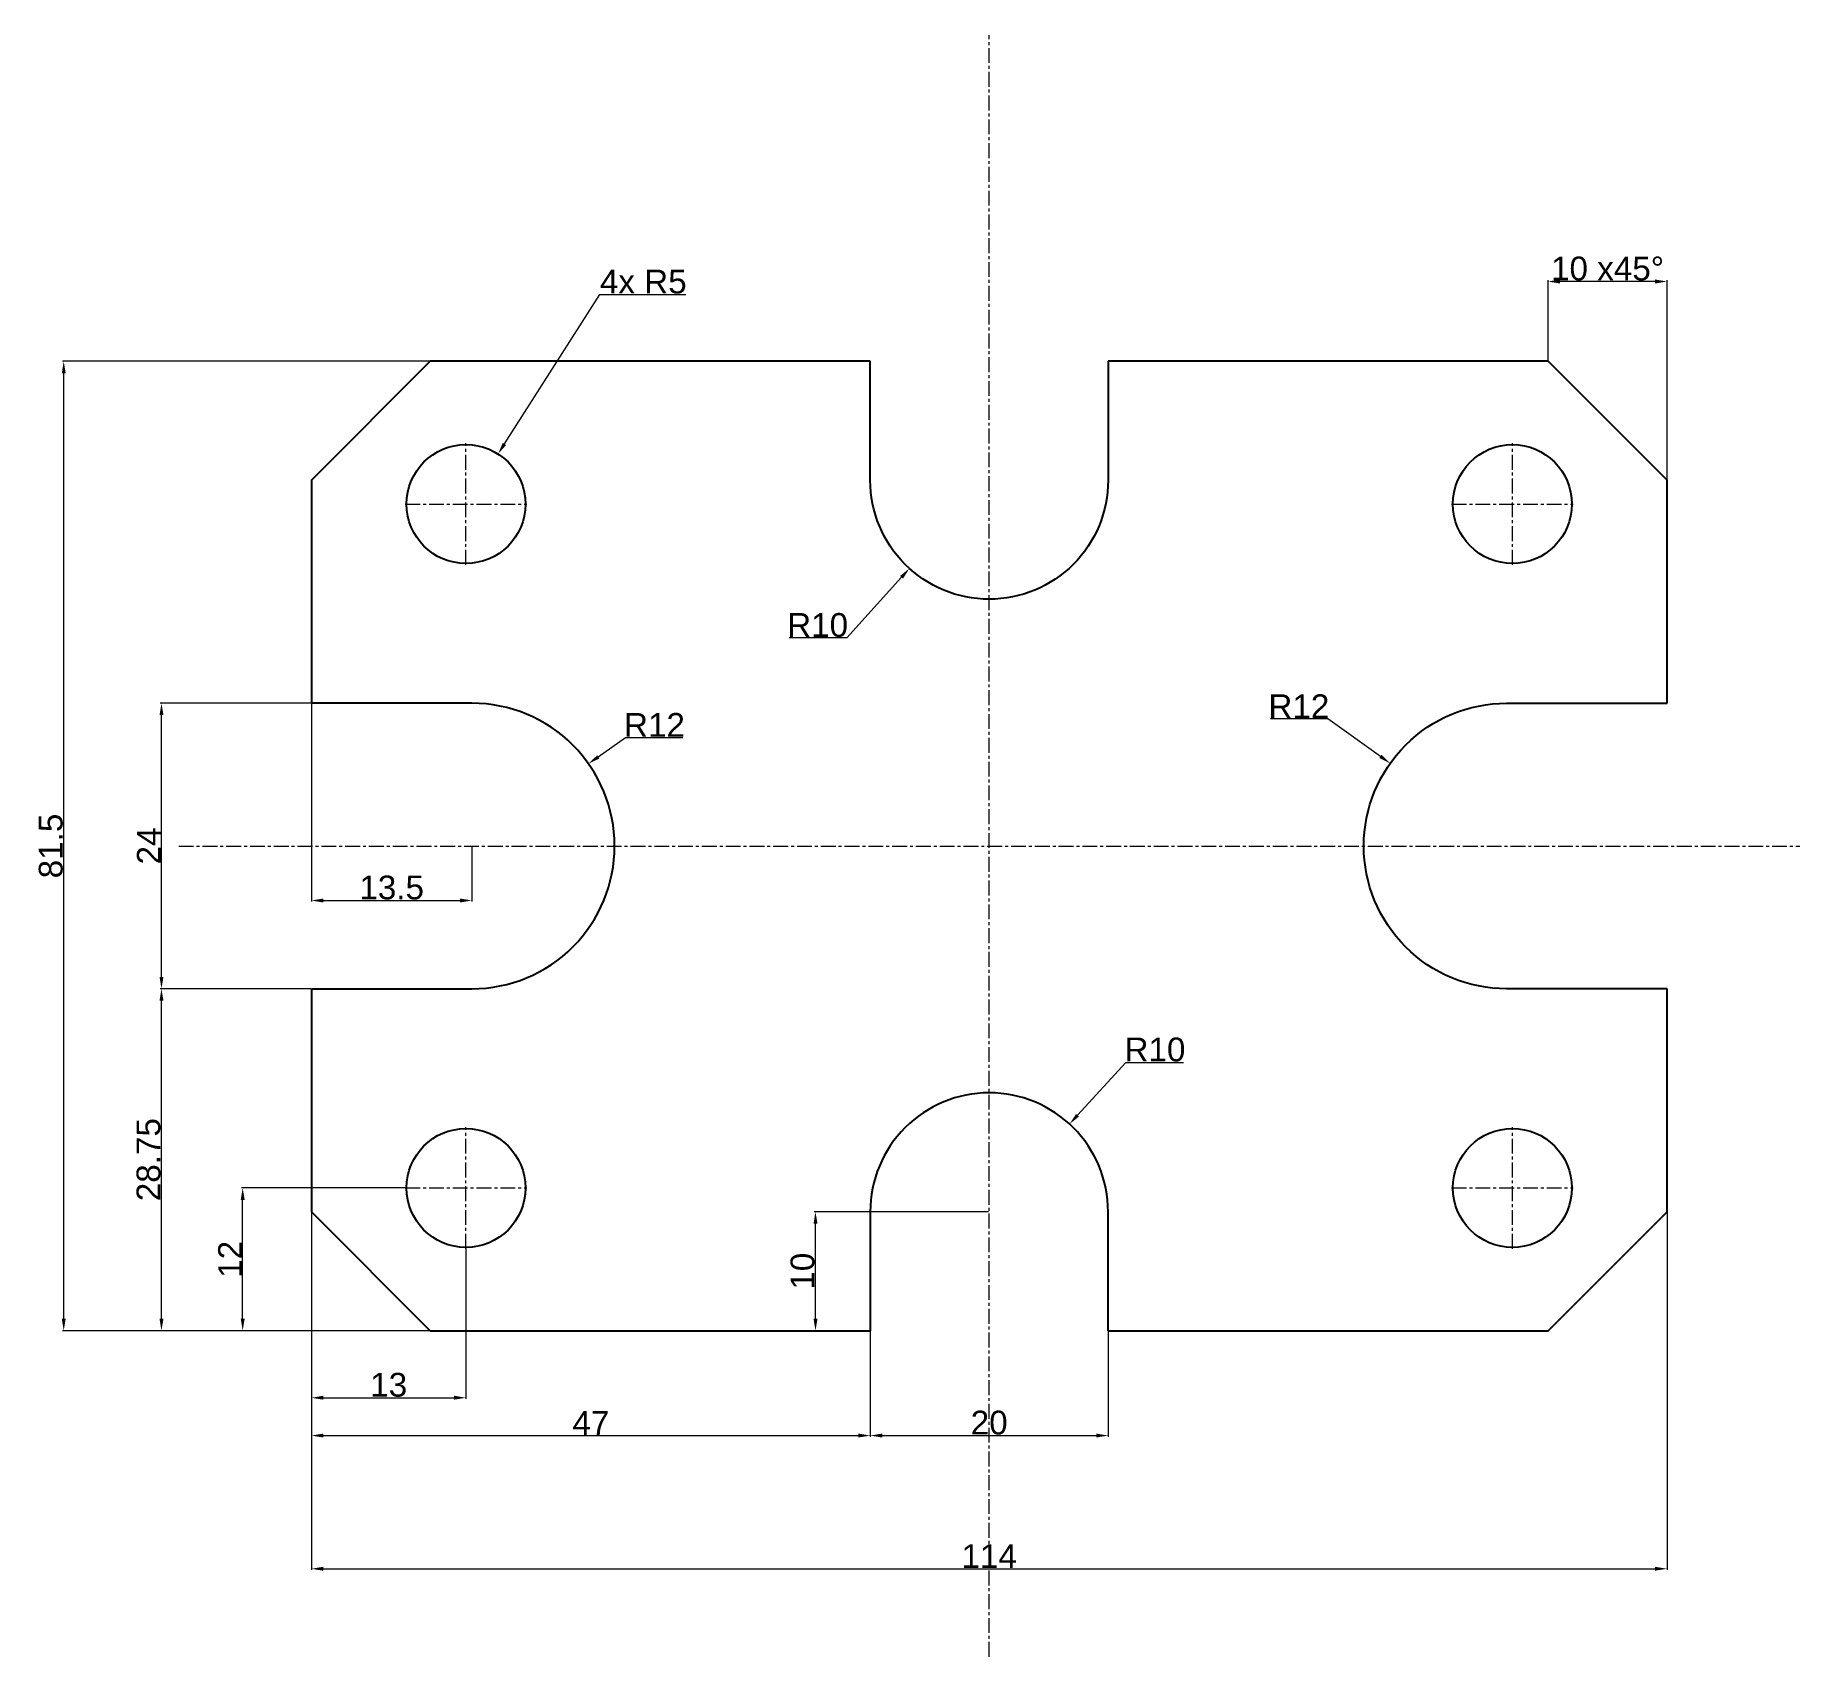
# Model space of a CAD drawing. Header units: inches. Extents: x -80 to 68, y -68 to 68.
import ezdxf

# ---------------------------------------------------------------- set-up
doc = ezdxf.new("R2010")
doc.units = ezdxf.units.IN
doc.header["$MEASUREMENT"] = 0
doc.linetypes.add('CENTER', pattern=[2, 1.25, -0.25, 0.25, -0.25])
doc.layers.add('AM_5', color=3, linetype='Continuous', lineweight=15)
doc.layers.add('AM_7', color=4, linetype='CENTER', lineweight=15)
doc.styles.get("Standard").update_dxf_attribs({"font": 'arial.ttf'})
doc.dimstyles.new('AM_ANSI$0', dxfattribs={"dimtxt": 2, "dimasz": 1, "dimexe": 0.1, "dimexo": 0.05, "dimgap": 0.06, "dimtad": 1, "dimtoh": 1, "dimzin": 9, "dimdsep": 46, "dimtxsty": 'Standard', "dimcen": 0, "dimclrd": 256, "dimclre": 256, "dimclrt": 2, "dimadec": 0, "dimazin": 2, "dimtp": 0.1, "dimtm": 0.1, "dimtfac": 0.71, "dimtofl": 0, "dimtmove": 0, "dimatfit": 3, "dimfxl": 1, "dimtolj": 1, "dimtzin": 7, "dimlwd": -1, "dimlwe": -1, "dimarcsym": 1})
doc.dimstyles.new('AM_ANSI$4', dxfattribs={"dimtxt": 2, "dimasz": 1, "dimexe": 0.1, "dimexo": 0.05, "dimgap": 0.06, "dimtad": 1, "dimtoh": 1, "dimzin": 9, "dimdsep": 46, "dimtxsty": 'Standard', "dimcen": 0, "dimclrd": 256, "dimclre": 256, "dimclrt": 2, "dimadec": 0, "dimazin": 2, "dimtp": 0.1, "dimtm": 0.1, "dimtfac": 0.71, "dimtofl": 0, "dimtmove": 0, "dimatfit": 0, "dimfxl": 1, "dimtolj": 1, "dimtzin": 7, "dimlwd": -1, "dimlwe": -1, "dimarcsym": 1})

# ---------------------------------------------------------------- blocks, each defined once
blk = doc.blocks.new('*D5')
at = {"layer": 'AM_5', "transparency": 16777216}
for p, q in [((-57, -30.8), (-57, -60.87)), ((57, -30.8), (57, -60.87)), ((-56, -60.77), (56, -60.77))]:
    blk.add_line(p, q, dxfattribs=at)
for points in [[(-56, -60.6), (-56, -60.93), (-57, -60.77)], [(56, -60.6), (56, -60.93), (57, -60.77)]]:
    blk.add_solid(points, dxfattribs=at)
at = {"layer": 'Defpoints', "color": 0, "transparency": 16777216}
for p in [(-57, -30.75), (57, -30.75), (57, -60.77)]:
    blk.add_point(p, dxfattribs=at)
at = {"layer": 'AM_5', "color": 2, "transparency": 16777216, "insert": (0, -59.7), "char_height": 2, "attachment_point": 5}
blk.add_mtext('\\A1;114', dxfattribs=at)
blk = doc.blocks.new('*D6')
at = {"layer": 'AM_5', "transparency": 16777216}
for p, q in [((-49.05, -28.75), (-62.88, -28.75)), ((-62.78, -39.75), (-62.78, -29.75)), ((-47.05, -40.75), (-62.88, -40.75))]:
    blk.add_line(p, q, dxfattribs=at)
for points in [[(-62.94, -29.75), (-62.61, -29.75), (-62.78, -28.75)], [(-62.94, -39.75), (-62.61, -39.75), (-62.78, -40.75)]]:
    blk.add_solid(points, dxfattribs=at)
at = {"layer": 'Defpoints', "color": 0, "transparency": 16777216}
for p in [(-62.78, -28.75), (-49, -28.75), (-47, -40.75)]:
    blk.add_point(p, dxfattribs=at)
at = {"layer": 'AM_5', "color": 2, "transparency": 16777216, "insert": (-63.84, -34.75), "char_height": 2, "attachment_point": 5, "rotation": 90}
blk.add_mtext('\\A1;12', dxfattribs=at)
blk = doc.blocks.new('*D7')
at = {"layer": 'AM_5', "transparency": 16777216}
for p, q in [((-57, -32.2), (-57, -46.49)), ((-44, -33.8), (-44, -46.49)), ((-56, -46.39), (-45, -46.39))]:
    blk.add_line(p, q, dxfattribs=at)
for points in [[(-56, -46.22), (-56, -46.55), (-57, -46.39)], [(-45, -46.22), (-45, -46.55), (-44, -46.39)]]:
    blk.add_solid(points, dxfattribs=at)
at = {"layer": 'Defpoints', "color": 0, "transparency": 16777216}
for p in [(-57, -32.15), (-44, -33.75), (-44, -46.39)]:
    blk.add_point(p, dxfattribs=at)
at = {"layer": 'AM_5', "color": 2, "transparency": 16777216, "insert": (-50.5, -45.31), "char_height": 2, "attachment_point": 5}
blk.add_mtext('\\A1;13', dxfattribs=at)
blk = doc.blocks.new('*D9')
at = {"layer": 'AM_5', "transparency": 16777216}
for p, q in [((-57, -30.8), (-57, -49.67)), ((-10, -40.8), (-10, -49.67)), ((-56, -49.57), (-11, -49.57))]:
    blk.add_line(p, q, dxfattribs=at)
for points in [[(-56, -49.4), (-56, -49.73), (-57, -49.57)], [(-11, -49.4), (-11, -49.73), (-10, -49.57)]]:
    blk.add_solid(points, dxfattribs=at)
at = {"layer": 'Defpoints', "color": 0, "transparency": 16777216}
for p in [(-57, -30.75), (-10, -40.75), (-10, -49.57)]:
    blk.add_point(p, dxfattribs=at)
at = {"layer": 'AM_5', "color": 2, "transparency": 16777216, "insert": (-33.5, -48.51), "char_height": 2, "attachment_point": 5}
blk.add_mtext('\\A1;47', dxfattribs=at)
blk = doc.blocks.new('*D10')
at = {"layer": 'AM_5', "transparency": 16777216}
for p, q in [((-10, -40.8), (-10, -49.67)), ((10, -40.8), (10, -49.67)), ((-9, -49.57), (9, -49.57))]:
    blk.add_line(p, q, dxfattribs=at)
for points in [[(-9, -49.4), (-9, -49.73), (-10, -49.57)], [(9, -49.4), (9, -49.73), (10, -49.57)]]:
    blk.add_solid(points, dxfattribs=at)
at = {"layer": 'Defpoints', "color": 0, "transparency": 16777216}
for p in [(-10, -40.75), (10, -40.75), (10, -49.57)]:
    blk.add_point(p, dxfattribs=at)
at = {"layer": 'AM_5', "color": 2, "transparency": 16777216, "insert": (0, -48.49), "char_height": 2, "attachment_point": 5}
blk.add_mtext('\\A1;20', dxfattribs=at)
blk = doc.blocks.new('*D11')
at = {"layer": 'AM_5', "transparency": 16777216}
for p, q in [((-57.05, -12), (-69.71, -12)), ((-69.61, -39.75), (-69.61, -13)), ((-47.05, -40.75), (-69.71, -40.75))]:
    blk.add_line(p, q, dxfattribs=at)
for points in [[(-69.77, -13), (-69.44, -13), (-69.61, -12)], [(-69.77, -39.75), (-69.44, -39.75), (-69.61, -40.75)]]:
    blk.add_solid(points, dxfattribs=at)
at = {"layer": 'Defpoints', "color": 0, "transparency": 16777216}
for p in [(-69.61, -12), (-57, -12), (-47, -40.75)]:
    blk.add_point(p, dxfattribs=at)
at = {"layer": 'AM_5', "color": 2, "transparency": 16777216, "insert": (-70.69, -26.37), "char_height": 2, "attachment_point": 5, "rotation": 90}
blk.add_mtext('\\A1;28.75', dxfattribs=at)
blk = doc.blocks.new('*D12')
at = {"layer": 'AM_5', "transparency": 16777216}
for p, q in [((-57.05, 12), (-69.71, 12)), ((-69.61, -11), (-69.61, 11)), ((-57.05, -12), (-69.71, -12))]:
    blk.add_line(p, q, dxfattribs=at)
for points in [[(-69.77, 11), (-69.44, 11), (-69.61, 12)], [(-69.77, -11), (-69.44, -11), (-69.61, -12)]]:
    blk.add_solid(points, dxfattribs=at)
at = {"layer": 'Defpoints', "color": 0, "transparency": 16777216}
for p in [(-69.61, 12), (-57, 12), (-57, -12)]:
    blk.add_point(p, dxfattribs=at)
at = {"layer": 'AM_5', "color": 2, "transparency": 16777216, "insert": (-70.67, 0), "char_height": 2, "attachment_point": 5, "rotation": 90}
blk.add_mtext('\\A1;24', dxfattribs=at)
blk = doc.blocks.new('*D13')
at = {"layer": 'AM_5', "transparency": 16777216}
for p, q in [((-47.05, 40.75), (-77.93, 40.75)), ((-77.83, -39.75), (-77.83, 39.75)), ((-47.05, -40.75), (-77.93, -40.75))]:
    blk.add_line(p, q, dxfattribs=at)
for points in [[(-77.99, 39.75), (-77.66, 39.75), (-77.83, 40.75)], [(-77.99, -39.75), (-77.66, -39.75), (-77.83, -40.75)]]:
    blk.add_solid(points, dxfattribs=at)
at = {"layer": 'Defpoints', "color": 0, "transparency": 16777216}
for p in [(-77.83, 40.75), (-47, 40.75), (-47, -40.75)]:
    blk.add_point(p, dxfattribs=at)
at = {"layer": 'AM_5', "color": 2, "transparency": 16777216, "insert": (-78.91, 0), "char_height": 2, "attachment_point": 5, "rotation": 90}
blk.add_mtext('\\A1;81.5', dxfattribs=at)
blk = doc.blocks.new('*D14')
at = {"layer": 'AM_5', "transparency": 16777216}
for p, q in [((-57, 11.95), (-57, -4.68)), ((-43.5, -0.05), (-43.5, -4.68)), ((-56, -4.58), (-44.5, -4.58))]:
    blk.add_line(p, q, dxfattribs=at)
for points in [[(-56, -4.42), (-56, -4.75), (-57, -4.58)], [(-44.5, -4.42), (-44.5, -4.75), (-43.5, -4.58)]]:
    blk.add_solid(points, dxfattribs=at)
at = {"layer": 'Defpoints', "color": 0, "transparency": 16777216}
for p in [(-57, 12), (-43.5, 0), (-43.5, -4.58)]:
    blk.add_point(p, dxfattribs=at)
at = {"layer": 'AM_5', "color": 2, "transparency": 16777216, "insert": (-50.25, -3.5), "char_height": 2, "attachment_point": 5}
blk.add_mtext('\\A1;13.5', dxfattribs=at)
blk = doc.blocks.new('*D15')
at = {"layer": 'AM_5', "transparency": 16777216}
for p, q in [((-0.05, -30.75), (-14.71, -30.75)), ((-14.61, -39.75), (-14.61, -31.75)), ((-14.66, -40.75), (-14.71, -40.75))]:
    blk.add_line(p, q, dxfattribs=at)
for points in [[(-14.77, -31.75), (-14.44, -31.75), (-14.61, -30.75)], [(-14.77, -39.75), (-14.44, -39.75), (-14.61, -40.75)]]:
    blk.add_solid(points, dxfattribs=at)
at = {"layer": 'Defpoints', "color": 0, "transparency": 16777216}
for p in [(-14.61, -30.75), (0, -30.75), (-14.61, -40.75)]:
    blk.add_point(p, dxfattribs=at)
at = {"layer": 'AM_5', "color": 2, "transparency": 16777216, "insert": (-15.69, -35.75), "char_height": 2, "attachment_point": 5, "rotation": 90}
blk.add_mtext('\\A1;10', dxfattribs=at)
blk = doc.blocks.new('*D16')
at = {"layer": 'AM_5', "transparency": 16777216}
for p, q in [((-7.38, 22.59), (-11.98, 17.49)), ((-11.98, 17.49), (-16.82, 17.49))]:
    blk.add_line(p, q, dxfattribs=at)
blk.add_solid([(-7.5, 22.7), (-7.25, 22.48), (-6.71, 23.33)], dxfattribs=at)
at = {"layer": 'Defpoints', "color": 0, "transparency": 16777216}
for p in [(0, 30.75), (-6.71, 23.33)]:
    blk.add_point(p, dxfattribs=at)
at = {"layer": 'AM_5', "color": 2, "transparency": 16777216, "insert": (-14.43, 18.57), "char_height": 2, "attachment_point": 5}
blk.add_mtext('\\A1;R10', dxfattribs=at)
blk = doc.blocks.new('*D17')
at = {"layer": 'AM_5', "transparency": 16777216}
for p, q in [((-32.88, 7.5), (-30.59, 9.11)), ((-30.59, 9.11), (-25.77, 9.11))]:
    blk.add_line(p, q, dxfattribs=at)
blk.add_solid([(-32.97, 7.63), (-32.78, 7.36), (-33.7, 6.92)], dxfattribs=at)
at = {"layer": 'Defpoints', "color": 0, "transparency": 16777216}
for p in [(-33.7, 6.92), (-43.5, 0)]:
    blk.add_point(p, dxfattribs=at)
at = {"layer": 'AM_5', "color": 2, "transparency": 16777216, "insert": (-28.15, 10.18), "char_height": 2, "attachment_point": 5}
blk.add_mtext('\\A1;R12', dxfattribs=at)
blk = doc.blocks.new('*D18')
at = {"layer": 'AM_5', "transparency": 16777216}
for p, q in [((-40.77, 33.8), (-32.73, 46.36)), ((-32.73, 46.36), (-25.52, 46.36))]:
    blk.add_line(p, q, dxfattribs=at)
blk.add_solid([(-40.91, 33.89), (-40.63, 33.71), (-41.3, 32.96)], dxfattribs=at)
at = {"layer": 'Defpoints', "color": 0, "transparency": 16777216}
for p in [(-41.3, 32.96), (-44, 28.75)]:
    blk.add_point(p, dxfattribs=at)
at = {"layer": 'AM_5', "color": 2, "transparency": 16777216, "insert": (-29.09, 47.44), "char_height": 2, "attachment_point": 5}
blk.add_mtext('\\A1;4x R5', dxfattribs=at)
blk = doc.blocks.new('*D19')
at = {"layer": 'AM_5', "transparency": 16777216}
for p, q in [((47, 40.8), (47, 47.56)), ((57, 30.8), (57, 47.56)), ((56, 47.46), (48, 47.46))]:
    blk.add_line(p, q, dxfattribs=at)
for points in [[(48, 47.63), (48, 47.29), (47, 47.46)], [(56, 47.63), (56, 47.29), (57, 47.46)]]:
    blk.add_solid(points, dxfattribs=at)
at = {"layer": 'Defpoints', "color": 0, "transparency": 16777216}
for p in [(47, 47.46), (47, 40.75), (57, 30.75)]:
    blk.add_point(p, dxfattribs=at)
at = {"layer": 'AM_5', "color": 2, "transparency": 16777216, "insert": (52, 48.54), "char_height": 2, "attachment_point": 5}
blk.add_mtext('\\A1;10 x45%%D', dxfattribs=at)
blk = doc.blocks.new('*D20')
at = {"layer": 'AM_5', "transparency": 16777216}
for p, q in [((28.48, 10.68), (23.66, 10.68)), ((32.91, 7.53), (28.48, 10.68))]:
    blk.add_line(p, q, dxfattribs=at)
blk.add_solid([(33, 7.67), (32.81, 7.4), (33.72, 6.95)], dxfattribs=at)
at = {"layer": 'Defpoints', "color": 0, "transparency": 16777216}
for p in [(33.72, 6.95), (43.5, 0)]:
    blk.add_point(p, dxfattribs=at)
at = {"layer": 'AM_5', "color": 2, "transparency": 16777216, "insert": (26.04, 11.75), "char_height": 2, "attachment_point": 5}
blk.add_mtext('\\A1;R12', dxfattribs=at)
blk = doc.blocks.new('*D21')
at = {"layer": 'AM_5', "transparency": 16777216}
for p, q in [((7.43, -22.64), (11.49, -18.2)), ((11.49, -18.2), (16.33, -18.2))]:
    blk.add_line(p, q, dxfattribs=at)
blk.add_solid([(7.31, -22.53), (7.55, -22.75), (6.75, -23.38)], dxfattribs=at)
at = {"layer": 'Defpoints', "color": 0, "transparency": 16777216}
for p in [(6.75, -23.38), (0, -30.75)]:
    blk.add_point(p, dxfattribs=at)
at = {"layer": 'AM_5', "color": 2, "transparency": 16777216, "insert": (13.94, -17.12), "char_height": 2, "attachment_point": 5}
blk.add_mtext('\\A1;R10', dxfattribs=at)

msp = doc.modelspace()

# ---------------------------------------------------------------- linework, layer by layer
for points in [[(-10, 40.75), (-47, 40.75), (-57, 30.75), (-57, 12)], [(57, 12), (57, 30.75), (47, 40.75), (10, 40.75)], [(-57, -12), (-57, -30.75), (-47, -40.75), (-10, -40.75)], [(10, -40.75), (47, -40.75), (57, -30.75), (57, -12)]]:
    msp.add_lwpolyline(points)
for points in [[(10, 40.75), (10, 30.75, -0.4142136), (0, 20.75), (0, 20.75, -0.4142136), (-10, 30.75), (-10, 40.75)], [(-57, -12), (-43.5, -12, 0.4142136), (-31.5, 0), (-31.5, 0, 0.4142136), (-43.5, 12), (-57, 12)], [(57, -12), (43.5, -12, -0.4142136), (31.5, 0), (31.5, 0, -0.4142136), (43.5, 12), (57, 12)], [(10, -40.75), (10, -30.75, 0.4142136), (0, -20.75), (0, -20.75, 0.4142136), (-10, -30.75), (-10, -40.75)]]:
    msp.add_lwpolyline(points, format="xyb")
for centre in [(-44, 28.75), (44, 28.75), (-44, -28.75), (44, -28.75)]:
    msp.add_circle(centre, 5)
at = {"layer": 'AM_7'}
for p, q in [((0, -68.16), (0, 68.16)), ((-44, 23.64), (-44, 33.86)), ((44, 23.64), (44, 33.86)), ((-49.11, 28.75), (-38.89, 28.75)), ((38.89, 28.75), (49.11, 28.75)), ((-68.16, 0), (68.16, 0)), ((-44, -33.86), (-44, -23.64)), ((44, -33.86), (44, -23.64)), ((-49.11, -28.75), (-38.89, -28.75)), ((38.89, -28.75), (49.11, -28.75))]:
    msp.add_line(p, q, dxfattribs=at)

# ---------------------------------------------------------------- dimensions: what is measured, and where the dimension line sits
at = {"layer": 'AM_5'}
dim = msp.add_linear_dim(base=(47, 47.458), p1=(57, 30.75), p2=(47, 40.75), text='<> x45%%D', dimstyle='AM_ANSI$0', override={"dimpost": ''}, dxfattribs=at)
dim.commit()
dim.dimension.update_dxf_attribs({"geometry": '*D19', "text_midpoint": (52, 48.539)})
dim = msp.add_radius_dim(center=(-44, 28.75), mpoint=(-41.305, 32.961), text='4x <>', dimstyle='AM_ANSI$4', override={"dimpost": ''}, dxfattribs=at)
dim.commit()
dim.dimension.update_dxf_attribs({"geometry": '*D18', "text_midpoint": (-29.091, 46.363), "dimtype": 164})
for base, p1, p2, picture, middle in [((-77.826, 40.75), (-47, -40.75), (-47, 40.75), '*D13', (-78.907, 0)), ((-69.607, 12), (-57, -12), (-57, 12), '*D12', (-70.671, 0)), ((-62.777, -28.75), (-47, -40.75), (-49, -28.75), '*D6', (-63.841, -34.75)), ((-14.607, -30.75), (-14.607, -40.75), (0, -30.75), '*D15', (-15.688, -35.75))]:
    dim = msp.add_linear_dim(base=base, p1=p1, p2=p2, angle=90, dimstyle='AM_ANSI$0', dxfattribs=at)
    dim.commit()
    dim.dimension.update_dxf_attribs({"geometry": picture, "text_midpoint": middle})
for center, mpoint, picture, middle in [((0, 30.75), (-6.706, 23.331), '*D16', (-14.429, 17.493)), ((43.5, 0), (33.721, 6.955), '*D20', (26.037, 10.684))]:
    dim = msp.add_radius_dim(center=center, mpoint=mpoint, dimstyle='AM_ANSI$4', override={"dimpost": ''}, dxfattribs=at)
    dim.commit()
    dim.dimension.update_dxf_attribs({"geometry": picture, "text_midpoint": middle, "dimtype": 164})
for base, p1, p2, picture, middle in [((-43.5, -4.583), (-57, 12), (-43.5, 0), '*D14', (-50.25, -3.501)), ((57, -60.766), (-57, -30.75), (57, -30.75), '*D5', (0, -59.702)), ((-10, -49.567), (-57, -30.75), (-10, -40.75), '*D9', (-33.5, -48.507))]:
    dim = msp.add_linear_dim(base=base, p1=p1, p2=p2, dimstyle='AM_ANSI$0', override={"dimpost": ''}, dxfattribs=at)
    dim.commit()
    dim.dimension.update_dxf_attribs({"geometry": picture, "text_midpoint": middle})
for center, mpoint, picture, middle in [((-43.5, 0), (-33.696, 6.919), '*D17', (-28.148, 9.112)), ((0, -30.75), (6.754, -23.376), '*D21', (13.94, -18.202))]:
    dim = msp.add_radius_dim(center=center, mpoint=mpoint, dimstyle='AM_ANSI$4', dxfattribs=at)
    dim.commit()
    dim.dimension.update_dxf_attribs({"geometry": picture, "text_midpoint": middle, "dimtype": 164})
dim = msp.add_linear_dim(base=(-69.607, -12), p1=(-47, -40.75), p2=(-57, -12), angle=90, dimstyle='AM_ANSI$0', override={"dimpost": ''}, dxfattribs=at)
dim.commit()
dim.dimension.update_dxf_attribs({"geometry": '*D11', "text_midpoint": (-70.688, -26.375)})
for base, p1, p2, picture, middle in [((-44, -46.388), (-57, -32.145), (-44, -33.75), '*D7', (-50.5, -45.306)), ((10, -49.567), (-10, -40.75), (10, -40.75), '*D10', (0, -48.486))]:
    dim = msp.add_linear_dim(base=base, p1=p1, p2=p2, dimstyle='AM_ANSI$0', dxfattribs=at)
    dim.commit()
    dim.dimension.update_dxf_attribs({"geometry": picture, "text_midpoint": middle})

doc.saveas('drawing.dxf')
